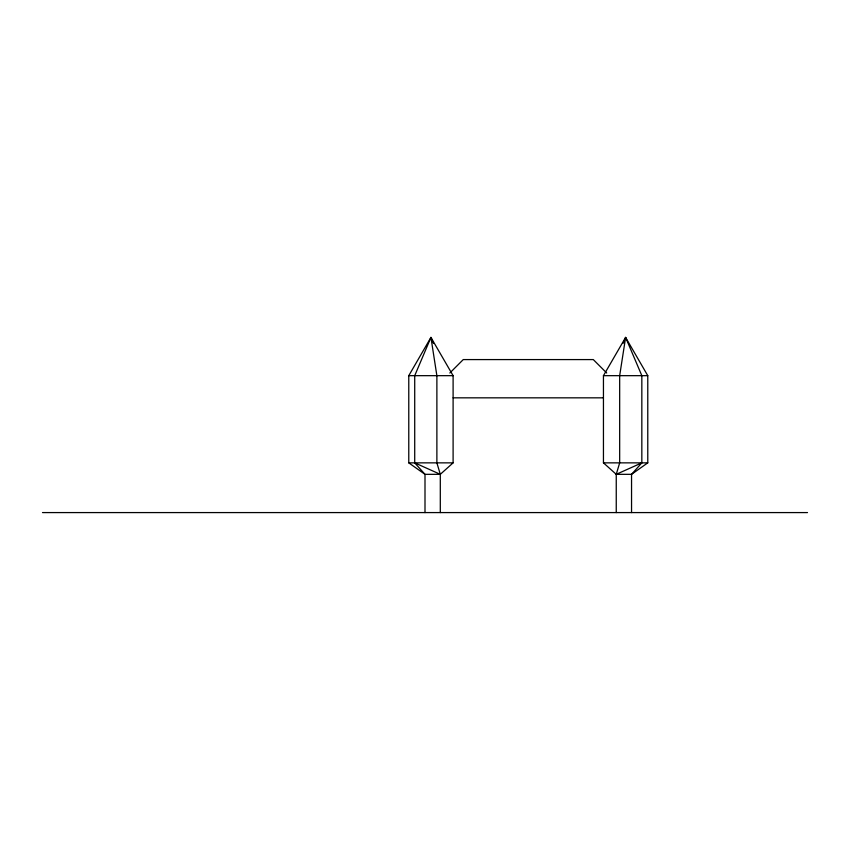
<?xml version="1.0" encoding="UTF-8"?>
<svg xmlns="http://www.w3.org/2000/svg" width="850" height="850" viewBox="0 0 850 850"><rect width="100%" height="100%" fill="white"/><g stroke="black" fill="none" stroke-linecap="round" stroke-linejoin="round"><path stroke-width="1.27" d="M631.55 512.582L631.55 474.332L641.835 462.857L641.835 375.668L625.611 337.418L603.447 375.668L603.447 462.857L616.25 474.332L631.55 474.332L647.774 462.857L647.774 375.668L625.611 337.418L619.671 375.668L619.671 462.857L616.25 474.332L616.25 512.582M433.479 343.389L430.939 337.418L408.776 375.668L408.776 462.857L425 474.332L440.3 474.332L453.103 462.857L453.103 375.668L430.939 337.418L414.715 375.668L414.715 462.857L425 474.332L425 512.582M623.071 343.389L625.611 337.418M449.852 372.991L463.25 359.582L593.3 359.582L606.698 372.991M616.25 474.332L641.835 462.857M408.776 375.668L453.103 375.668M603.447 375.668L647.774 375.668M453.103 397.832L603.447 397.832M408.776 462.857L453.103 462.857M603.447 462.857L647.774 462.857M42.5 512.582L807.5 512.582M414.715 462.857L440.3 474.332L440.3 512.582M440.3 474.332L436.879 462.857L436.879 375.668L430.939 337.418"/></g></svg>
